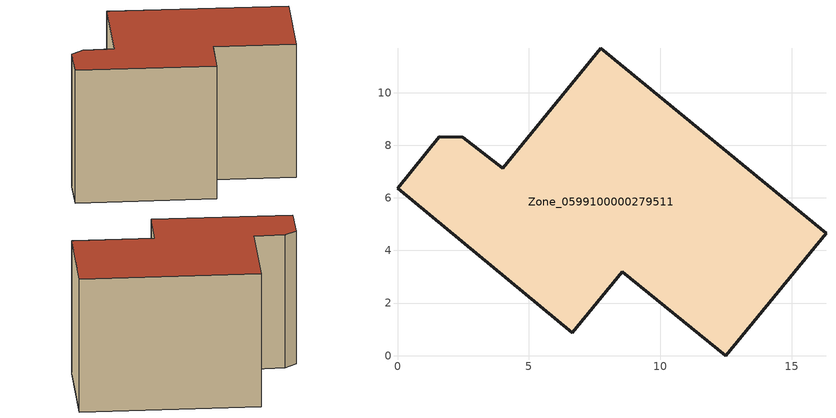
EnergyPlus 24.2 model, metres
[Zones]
Zone_0599100000279511
 floor ground (C_G): 8.55,3.2 6.65,0.88 0,6.37 1.59,8.32 2.48,8.31 4,7.13 7.73,11.69 16.29,4.65 12.48,0 z0
 wall outside (C_F): 16.29,4.65 7.73,11.69 4,7.13 2.48,8.31 1.59,8.32 0,6.37 6.65,0.88 8.55,3.2 12.48,0 16.29,4.65 z0:8.75
 roof outside (C_R): 8.55,3.2 12.48,0 16.29,4.65 7.73,11.69 4,7.13 2.48,8.31 1.59,8.32 0,6.37 6.65,0.88 z8.75
[BUILDING]
Pand.0599100000279511: North Axis=0; Terrain=City; Loads Convergence Tolerance Value=0.04; Temperature Convergence Tolerance Value=0.4; Solar Distribution=FullExterior; Maximum Number of Warmup Days=25; Minimum Number of Warmup Days=1
[Site:Location]
Rotterdam.The.Hague.AP_ZH_NLD Design_Conditions: Latitude=51.96; Longitude=4.45; Time Zone=1; Elevation=-4.5
[SITE:GROUNDTEMPERATURE:BUILDINGSURFACE]
18, 18, 18, 18, 18, 18, 18, 18, 18, 18, 18, 18
[MATERIAL] Thermal Absorptance=0.9; Solar Absorptance=0.7; Visible Absorptance=0.7
Name | Roughness | Thickness | Conductivity | Density | Specific Heat
G.TC.1946-1964 | MediumSmooth | 0.15 | 1 | 540 | 1210
F.TC.1946-1964 | Rough | 0.3 | 0.857143 | 1920 | 840
R.TC.1946-1964 | MediumRough | 0.2 | 0.235294 | 1500 | 1000
[CONSTRUCTION]
C_G: G.TC.1946-1964
C_F: F.TC.1946-1964
C_R: R.TC.1946-1964
[ZONE]
Zone_0599100000279511: Type=1; Multiplier=1; Ceiling Height=Autocalculate; Volume=Autocalculate; Floor Area=autocalculate; Part of Total Floor Area=Yes
[ZONEINFILTRATION:DESIGNFLOWRATE]
Infil_Zone_0599100000279511: Zone or ZoneList or Space or SpaceList=Zone_0599100000279511; Schedule=AlwaysOn; Design Flow Rate Calculation Method=Flow/Area; Flow Rate per Floor Area=0.003; Constant Term Coefficient=1; Temperature Term Coefficient=0; Velocity Term Coefficient=0; Velocity Squared Term Coefficient=0
[HVACTEMPLATE:ZONE:IDEALLOADSAIRSYSTEM]
Zone_0599100000279511: Maximum Heating Supply Air Temperature=50; Minimum Cooling Supply Air Temperature=13; Maximum Heating Supply Air Humidity Ratio=0.0156; Minimum Cooling Supply Air Humidity Ratio=0.0077; Heating Limit=NoLimit; Cooling Limit=NoLimit; Dehumidification Control Type=ConstantSensibleHeatRatio; Cooling Sensible Heat Ratio=0.7; Dehumidification Setpoint=60; Humidification Control Type=None; Humidification Setpoint=30; Outdoor Air Method=None; Outdoor Air Flow Rate per Person=0.00944; Outdoor Air Flow Rate per Zone Floor Area=0; Outdoor Air Flow Rate per Zone=0; Demand Controlled Ventilation Type=None; Outdoor Air Economizer Type=NoEconomizer; Heat Recovery Type=None; Sensible Heat Recovery Effectiveness=0.7; Latent Heat Recovery Effectiveness=0.65
[ZONECONTROL:THERMOSTAT]
ThermostatControl_Zone_0599100000279511: Zone or ZoneList=Zone_0599100000279511; Control Type Schedule=DualSetpointControlType; Control 1=Thermostat_Zone_0599100000279511; Temperature Difference Between Cutout And Setpoint=0
[THERMOSTATSETPOINT:DUALSETPOINT]
Thermostat_Zone_0599100000279511: Heating Setpoint Temperature Schedule=HeatingSetpoint_Zone_0599100000279511; Cooling Setpoint Temperature Schedule=CoolingSetpoint_Zone_0599100000279511
[SCHEDULE:COMPACT]
HeatingSetpoint_Zone_0599100000279511: Through: 12/31, For: AllDays, Until: 24:00, 21
CoolingSetpoint_Zone_0599100000279511: Through: 12/31, For: AllDays, Until: 24:00, 24
DualSetpointControlType: Through: 12/31, For: AllDays, Until: 24:00, 4
AlwaysOn: Through: 12/31, For: AllDays, Until: 24:00, 1
